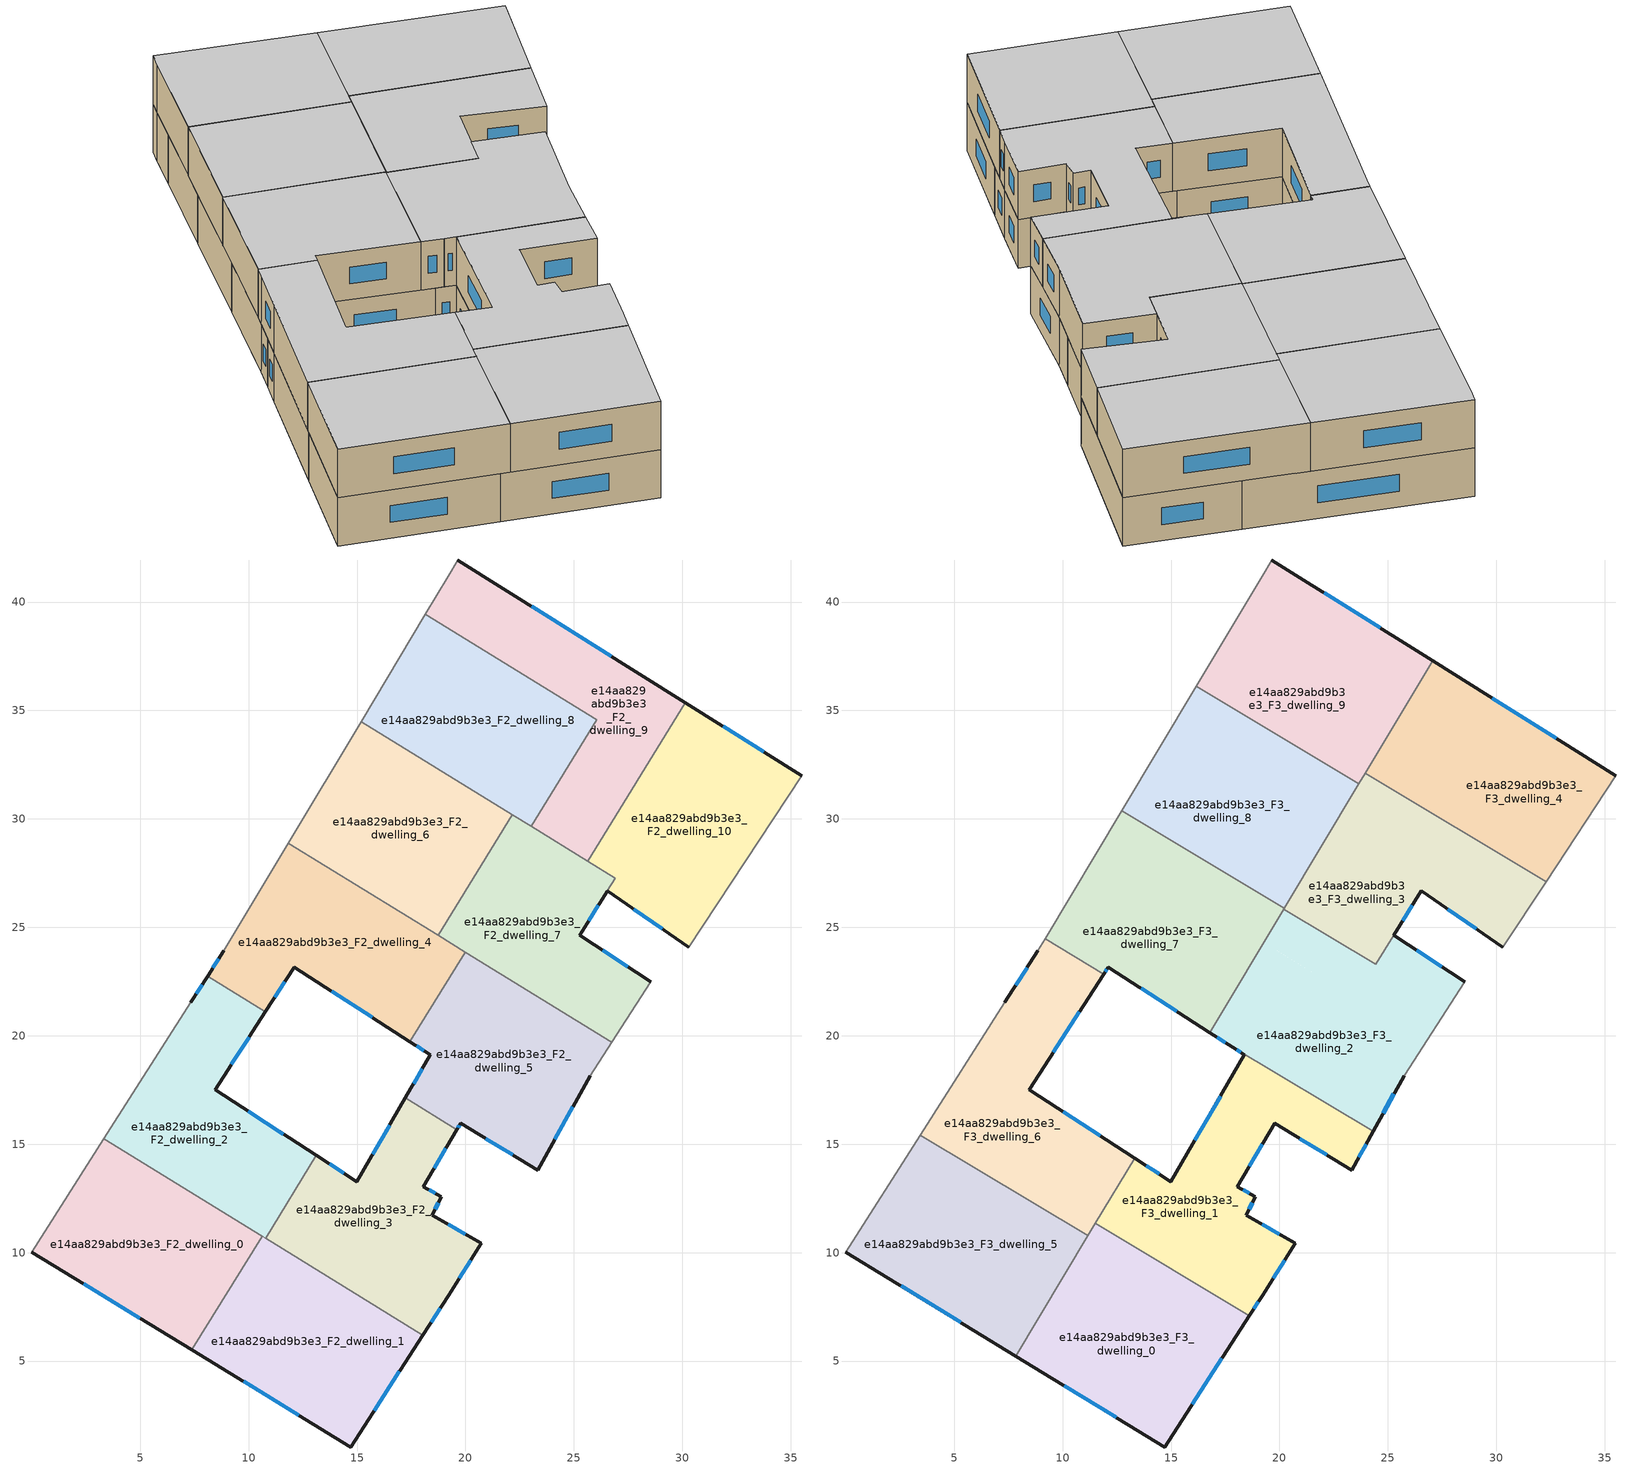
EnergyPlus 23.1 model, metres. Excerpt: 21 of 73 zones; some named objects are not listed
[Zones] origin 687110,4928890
e14aa829abd9b3e3_F2_dwelling_0
 floor to e14aa829abd9b3e3_F1_dwelling_0 (EU_floor_Construction): 10.62,10.77 7.39,5.51 0.01,10.03 3.33,15.26 z6
 wall outside (EU_wall_Construction): 0.01,10.03 7.39,5.51 z6:9
 wall adiabatic (EU_wall_Construction): 3.33,15.26 0.01,10.03 z6:9
 wall to e14aa829abd9b3e3_F2_dwelling_1 (EU_wall_Construction): 7.39,5.51 10.62,10.77 z6:9
 wall to e14aa829abd9b3e3_F2_dwelling_2 (EU_wall_Construction): 10.62,10.77 3.33,15.26 z6:9
 window (EU_Window_Construction): 2.41,8.56 4.99,6.98 z6.98:8.02
e14aa829abd9b3e3_F2_dwelling_1
 floor to e14aa829abd9b3e3_F1_dwelling_1 (EU_floor_Construction): 18.04,6.2 14.7,1.04 7.39,5.51 10.62,10.77 z6
 wall outside (EU_wall_Construction): 7.39,5.51 14.7,1.04 18.04,6.2 z6:9
 wall to e14aa829abd9b3e3_F2_dwelling_3 (EU_wall_Construction): 18.04,6.2 10.78,10.67 z6:9
 wall to e14aa829abd9b3e3_F2_dwelling_2 (EU_wall_Construction): 10.78,10.67 10.62,10.77 z6:9
 window (EU_Window_Construction): 9.77,4.06 12.33,2.49 / 15.79,2.72 16.95,4.52 z6.98:8.02
 ceiling adiabatic (EU_roof_Construction): 14.7,1.04 18.04,6.2 11.02,10.52 7.85,5.23 7.39,5.51 z9
e14aa829abd9b3e3_F2_dwelling_10
 floor to e14aa829abd9b3e3_F1_dwelling_10 (EU_floor_Construction): 35.51,32 30.31,24.08 26.55,26.68 26.91,27.27 25.63,28.05 30.14,35.37 z6
 wall outside (EU_wall_Construction): 35.51,32 30.14,35.37 / 26.55,26.68 30.31,24.08 z6:9
 wall to e14aa829abd9b3e3_F2_dwelling_9 (EU_wall_Construction): 30.14,35.37 25.63,28.05 z6:9
 wall adiabatic (EU_wall_Construction): 30.31,24.08 35.51,32 z6:9
 wall to e14aa829abd9b3e3_F2_dwelling_7 (EU_wall_Construction): 25.63,28.05 26.91,27.27 26.55,26.68 z6:9
 window (EU_Window_Construction): 33.76,33.09 31.88,34.27 / 27.77,25.83 29.08,24.92 z6.98:8.02
e14aa829abd9b3e3_F2_dwelling_2
 floor to e14aa829abd9b3e3_F1_dwelling_2 (EU_floor_Construction): 10.78,21.11 8.45,17.51 13.13,14.48 10.78,10.67 3.33,15.26 7.33,21.55 8.11,22.75 z6
 wall outside (EU_wall_Construction): 8.11,22.75 7.33,21.55 / 13.13,14.48 8.45,17.51 10.78,21.11 z6:9
 wall to e14aa829abd9b3e3_F2_dwelling_4 (EU_wall_Construction): 10.78,21.11 8.11,22.75 z6:9
 wall to e14aa829abd9b3e3_F2_dwelling_3 (EU_wall_Construction): 10.78,10.67 13.13,14.48 z6:9
 wall adiabatic (EU_wall_Construction): 7.33,21.55 3.33,15.26 z6:9
 window (EU_Window_Construction): 7.86,22.36 7.59,21.94 / 9.21,18.68 10.02,19.94 / 11.61,15.47 9.98,16.53 z6.98:8.02
e14aa829abd9b3e3_F2_dwelling_3
 floor to e14aa829abd9b3e3_F1_dwelling_3 (EU_floor_Construction): 19.61,15.68 18.06,13.04 18.89,12.58 18.47,11.72 20.72,10.43 19.22,8.04 18.04,6.2 10.78,10.67 13.13,14.48 14.99,13.28 17.23,17.14 z6
 wall outside (EU_wall_Construction): 18.04,6.2 19.22,8.04 20.72,10.43 18.47,11.72 18.89,12.58 18.06,13.04 19.61,15.68 / 17.23,17.14 14.99,13.28 13.13,14.48 z6:9
 wall to e14aa829abd9b3e3_F2_dwelling_5 (EU_wall_Construction): 19.61,15.68 17.23,17.14 z6:9
 window (EU_Window_Construction): 19.71,8.82 20.24,9.65 / 18.42,6.8 18.84,7.44 / 14.39,13.67 13.74,14.09 / 16.51,15.88 15.72,14.53 / 18.56,13.9 19.1,14.82 / 18.62,12.73 18.32,12.89 / 18.61,12 18.75,12.3 / 19.99,10.85 19.21,11.3 z6.98:8.02
e14aa829abd9b3e3_F2_dwelling_4
 floor to e14aa829abd9b3e3_F1_dwelling_4 (EU_floor_Construction): 19.99,23.86 17.44,19.73 12.1,23.17 10.78,21.11 8.11,22.75 8.86,23.92 11.84,28.88 z6
 wall outside (EU_wall_Construction): 8.86,23.92 8.11,22.75 / 10.78,21.11 12.1,23.17 17.44,19.73 z6:9
 wall adiabatic (EU_wall_Construction): 11.84,28.88 8.86,23.92 z6:9
 wall to e14aa829abd9b3e3_F2_dwelling_5 (EU_wall_Construction): 17.44,19.73 19.99,23.86 z6:9
 wall to e14aa829abd9b3e3_F2_dwelling_6 (EU_wall_Construction): 18.74,24.63 11.84,28.88 z6:9
 wall to e14aa829abd9b3e3_F2_dwelling_7 (EU_wall_Construction): 19.99,23.86 18.74,24.63 z6:9
 window (EU_Window_Construction): 8.62,23.54 8.36,23.13 / 13.84,22.05 15.71,20.85 / 11.21,21.78 11.67,22.5 z6.98:8.02
e14aa829abd9b3e3_F2_dwelling_5
 floor to e14aa829abd9b3e3_F1_dwelling_5 (EU_floor_Construction): 26.75,19.7 25.74,18.15 23.32,13.81 19.78,15.96 19.61,15.68 17.23,17.14 18.39,19.12 17.44,19.73 19.99,23.86 z6
 wall outside (EU_wall_Construction): 17.44,19.73 18.39,19.12 17.23,17.14 / 19.61,15.68 19.78,15.96 23.32,13.81 25.74,18.15 z6:9
 wall adiabatic (EU_wall_Construction): 25.74,18.15 26.75,19.7 z6:9
 wall to e14aa829abd9b3e3_F2_dwelling_7 (EU_wall_Construction): 26.75,19.7 19.99,23.86 z6:9
 window (EU_Window_Construction): 18.01,18.47 17.61,17.78 / 17.75,19.53 18.08,19.32 / 24.11,15.22 24.96,16.74 / 20.93,15.26 22.17,14.51 / 19.66,15.77 19.72,15.87 z6.98:8.02
e14aa829abd9b3e3_F2_dwelling_6
 floor to e14aa829abd9b3e3_F1_dwelling_6 (EU_floor_Construction): 22.16,30.19 18.74,24.63 11.84,28.88 15.19,34.49 z6
 wall to e14aa829abd9b3e3_F2_dwelling_7 (EU_wall_Construction): 18.74,24.63 22.16,30.19 z6:9
 wall adiabatic (EU_wall_Construction): 15.19,34.49 11.84,28.88 z6:9
 wall to e14aa829abd9b3e3_F2_dwelling_8 (EU_wall_Construction): 22.16,30.19 15.19,34.49 z6:9
 ceiling adiabatic (EU_roof_Construction): 19.7,26.2 22.16,30.19 15.19,34.49 12.73,30.37 z9
e14aa829abd9b3e3_F2_dwelling_7
 floor to e14aa829abd9b3e3_F1_dwelling_7 (EU_floor_Construction): 26.91,27.27 26.54,26.67 25.28,24.64 28.56,22.49 26.75,19.7 18.74,24.63 22.16,30.19 z6
 wall outside (EU_wall_Construction): 28.56,22.49 25.28,24.64 26.54,26.67 z6:9
 wall adiabatic (EU_wall_Construction): 26.75,19.7 28.56,22.49 z6:9
 wall to e14aa829abd9b3e3_F2_dwelling_9 (EU_wall_Construction): 25.63,28.05 23.02,29.66 z6:9
 wall to e14aa829abd9b3e3_F2_dwelling_8 (EU_wall_Construction): 23.02,29.66 22.16,30.19 z6:9
 window (EU_Window_Construction): 25.69,25.3 26.13,26.01 / 27.49,23.19 26.34,23.94 z6.98:8.02
e14aa829abd9b3e3_F2_dwelling_8
 floor to e14aa829abd9b3e3_F1_dwelling_8 (EU_floor_Construction): 26.04,34.57 23.02,29.66 15.19,34.49 18.15,39.43 z6
 wall adiabatic (EU_wall_Construction): 18.15,39.43 15.19,34.49 z6:9
 wall to e14aa829abd9b3e3_F2_dwelling_9 (EU_wall_Construction): 23.02,29.66 26.04,34.57 18.15,39.43 z6:9
e14aa829abd9b3e3_F2_dwelling_9
 floor to e14aa829abd9b3e3_F1_dwelling_9 (EU_floor_Construction): 30.14,35.37 25.63,28.05 23.02,29.66 26.04,34.57 18.15,39.43 19.2,41.2 19.66,41.94 z6
 wall outside (EU_wall_Construction): 30.14,35.37 19.66,41.94 z6:9
 wall adiabatic (EU_wall_Construction): 19.66,41.94 19.2,41.2 18.15,39.43 z6:9
 window (EU_Window_Construction): 26.73,37.5 23.06,39.8 z6.98:8.02
e14aa829abd9b3e3_F3_dwelling_0
 floor adiabatic (EU_floor_Construction): 18.04,6.2 14.7,1.04 7.85,5.23 11.02,10.52 z9
 floor to e14aa829abd9b3e3_F2_dwelling_3 (EU_floor_Construction): 18.62,7.1 18.04,6.2 11.02,10.52 11.52,11.35 z9
 wall outside (EU_wall_Construction): 7.85,5.23 14.7,1.04 18.62,7.1 z9:12
 wall to e14aa829abd9b3e3_F3_dwelling_1 (EU_wall_Construction): 18.62,7.1 11.52,11.35 z9:12
 wall to e14aa829abd9b3e3_F3_dwelling_5 (EU_wall_Construction): 11.17,10.78 7.85,5.23 z9:12
 wall to e14aa829abd9b3e3_F3_dwelling_6 (EU_wall_Construction): 11.52,11.35 11.17,10.78 z9:12
 window (EU_Window_Construction): 15.98,3.01 17.35,5.13 / 10.08,3.87 12.48,2.4 z9.98:11.02
 ceiling to e14aa829abd9b3e3_F4_dwelling_0 (EU_floor_Construction): 14.7,1.04 18.62,7.1 11.52,11.35 7.85,5.23 z12
e14aa829abd9b3e3_F3_dwelling_1
 floor to e14aa829abd9b3e3_F2_dwelling_3 (EU_floor_Construction): 19.61,15.68 18.06,13.04 18.89,12.58 18.47,11.72 20.72,10.43 19.22,8.04 18.62,7.1 11.52,11.35 13.32,14.36 14.99,13.28 17.23,17.14 z9
 floor to e14aa829abd9b3e3_F2_dwelling_5 (EU_floor_Construction): 24.32,15.59 23.32,13.81 19.78,15.96 19.61,15.68 17.23,17.14 18.39,19.12 17.87,19.45 z9
 wall outside (EU_wall_Construction): 18.62,7.1 19.22,8.04 20.72,10.43 18.47,11.72 18.89,12.58 18.06,13.04 19.78,15.96 23.32,13.81 24.32,15.59 / 17.85,19.47 18.39,19.12 14.99,13.28 13.32,14.36 z9:12
 wall to e14aa829abd9b3e3_F3_dwelling_2 (EU_wall_Construction): 24.32,15.59 17.85,19.47 z9:12
 wall to e14aa829abd9b3e3_F3_dwelling_6 (EU_wall_Construction): 13.32,14.36 11.52,11.35 z9:12
 window (EU_Window_Construction): 18.62,12.73 18.32,12.89 / 18.61,12 18.75,12.3 / 19.99,10.85 19.21,11.3 / 19.71,8.82 20.24,9.65 / 18.82,7.41 19.03,7.73 / 14.45,13.63 13.86,14.01 / 17.28,17.22 16.1,15.18 / 18.02,19.35 18.21,19.23 / 23.65,14.39 24,15.01 / 20.93,15.26 22.17,14.51 / 18.61,13.99 19.22,15.01 z9.98:11.02
 ceiling to e14aa829abd9b3e3_F4_dwelling_1 (EU_floor_Construction): 20.72,10.43 18.47,11.72 18.89,12.58 18.06,13.04 19.78,15.96 23.32,13.81 24.32,15.59 17.85,19.47 18.39,19.12 14.99,13.28 13.32,14.36 11.52,11.35 18.62,7.1 19.22,8.04 z12
e14aa829abd9b3e3_F3_dwelling_2
 floor to e14aa829abd9b3e3_F2_dwelling_5 (EU_floor_Construction): 26.75,19.7 25.74,18.15 24.32,15.59 17.87,19.45 17.44,19.73 19.99,23.86 z9
 floor to e14aa829abd9b3e3_F2_dwelling_4 (EU_floor_Construction): 19.99,23.86 17.44,19.73 16.79,20.15 19.28,24.3 z9
 floor to e14aa829abd9b3e3_F2_dwelling_7 (EU_floor_Construction): 28.56,22.49 26.75,19.7 19.28,24.3 20.2,25.84 24.44,23.3 25.28,24.64 z9
 wall outside (EU_wall_Construction): 28.56,22.49 25.28,24.64 / 24.32,15.59 25.74,18.15 / 16.79,20.15 17.85,19.47 z9:12
 wall adiabatic (EU_wall_Construction): 25.74,18.15 28.56,22.49 z9:12
 wall to e14aa829abd9b3e3_F3_dwelling_7 (EU_wall_Construction): 20.2,25.84 16.79,20.15 z9:12
 wall to e14aa829abd9b3e3_F3_dwelling_3 (EU_wall_Construction): 25.28,24.64 24.44,23.3 20.2,25.84 z9:12
 window (EU_Window_Construction): 27.49,23.19 26.34,23.94 / 24.78,16.42 25.28,17.32 / 17.13,19.93 17.5,19.69 z9.98:11.02
 ceiling to e14aa829abd9b3e3_F4_dwelling_2 (EU_floor_Construction): 25.74,18.15 28.56,22.49 25.28,24.64 24.44,23.3 20.2,25.84 16.79,20.15 17.85,19.47 24.32,15.59 z12
e14aa829abd9b3e3_F3_dwelling_3
 floor to e14aa829abd9b3e3_F2_dwelling_7 (EU_floor_Construction): 26.91,27.27 24.44,23.3 20.2,25.84 22.63,29.9 z9
 floor to e14aa829abd9b3e3_F2_dwelling_10 (EU_floor_Construction): 32.3,27.11 30.31,24.08 26.55,26.68 26.91,27.27 25.63,28.05 27,30.28 z9
 floor to e14aa829abd9b3e3_F2_dwelling_9 (EU_floor_Construction): 27,30.28 25.63,28.05 23.02,29.66 24.38,31.86 z9
 floor to e14aa829abd9b3e3_F2_dwelling_8 (EU_floor_Construction): 24.38,31.86 23.02,29.66 22.63,29.9 23.95,32.11 z9
 wall outside (EU_wall_Construction): 25.27,24.64 26.55,26.68 30.31,24.08 z9:12
 wall adiabatic (EU_wall_Construction): 30.31,24.08 32.3,27.11 z9:12
 wall to e14aa829abd9b3e3_F3_dwelling_8 (EU_wall_Construction): 23.66,31.63 20.22,25.88 z9:12
 wall to e14aa829abd9b3e3_F3_dwelling_4 (EU_wall_Construction): 32.3,27.11 23.95,32.11 z9:12
 wall to e14aa829abd9b3e3_F3_dwelling_7 (EU_wall_Construction): 20.22,25.88 20.2,25.84 z9:12
 wall to e14aa829abd9b3e3_F3_dwelling_9 (EU_wall_Construction): 23.95,32.11 23.66,31.63 z9:12
 window (EU_Window_Construction): 27.77,25.83 29.08,24.92 / 25.69,25.3 26.13,26.02 z9.98:11.02
 ceiling to e14aa829abd9b3e3_F4_dwelling_3 (EU_floor_Construction): 30.31,24.08 32.3,27.11 23.95,32.11 20.2,25.84 24.44,23.3 26.55,26.68 z12
e14aa829abd9b3e3_F3_dwelling_4
 floor to e14aa829abd9b3e3_F2_dwelling_10 (EU_floor_Construction): 35.51,32 32.3,27.11 27,30.28 30.13,35.37 z9
 floor to e14aa829abd9b3e3_F2_dwelling_8 (EU_floor_Construction): 26.04,34.57 24.38,31.86 23.95,32.11 25.59,34.84 z9
 floor to e14aa829abd9b3e3_F2_dwelling_9 (EU_floor_Construction): 30.13,35.37 27,30.28 24.38,31.86 26.04,34.57 25.59,34.84 27.06,37.29 z9
 wall outside (EU_wall_Construction): 35.51,32 27.06,37.29 z9:12
 wall adiabatic (EU_wall_Construction): 32.3,27.11 35.51,32 z9:12
 wall to e14aa829abd9b3e3_F3_dwelling_9 (EU_wall_Construction): 27.06,37.29 23.95,32.11 z9:12
 window (EU_Window_Construction): 32.76,33.72 29.81,35.57 z9.98:11.02
 ceiling to e14aa829abd9b3e3_F4_dwelling_4 (EU_floor_Construction): 32.3,27.11 35.51,32 27.06,37.29 23.95,32.11 z12
e14aa829abd9b3e3_F3_dwelling_5
 floor to e14aa829abd9b3e3_F2_dwelling_0 (EU_floor_Construction): 10.62,10.77 7.39,5.52 0.01,10.03 3.33,15.26 z9
 floor to e14aa829abd9b3e3_F2_dwelling_2 (EU_floor_Construction): 10.94,10.92 10.78,10.67 3.33,15.26 3.43,15.42 z9
 floor to e14aa829abd9b3e3_F2_dwelling_1 (EU_floor_Construction): 11.02,10.52 7.85,5.23 7.39,5.52 10.62,10.77 z9
 floor to e14aa829abd9b3e3_F2_dwelling_3 (EU_floor_Construction): 11.17,10.78 11.02,10.52 10.78,10.67 10.94,10.92 z9
 wall outside (EU_wall_Construction): 0.01,10.03 7.85,5.23 z9:12
 wall adiabatic (EU_wall_Construction): 3.43,15.42 0.01,10.03 z9:12
 wall to e14aa829abd9b3e3_F3_dwelling_6 (EU_wall_Construction): 11.17,10.78 3.43,15.42 z9:12
 window (EU_Window_Construction): 2.56,8.47 5.3,6.79 z9.98:11.02
 ceiling to e14aa829abd9b3e3_F4_dwelling_5 (EU_floor_Construction): 7.85,5.23 11.17,10.78 3.43,15.42 0.01,10.03 z12
e14aa829abd9b3e3_F3_dwelling_6
 floor to e14aa829abd9b3e3_F2_dwelling_2 (EU_floor_Construction): 10.78,21.11 8.45,17.51 13.13,14.48 10.94,10.92 3.43,15.42 7.33,21.55 8.11,22.75 z9
 floor to e14aa829abd9b3e3_F2_dwelling_4 (EU_floor_Construction): 11.9,22.84 10.78,21.11 8.11,22.75 8.86,23.92 9.19,24.46 z9
 floor to e14aa829abd9b3e3_F2_dwelling_3 (EU_floor_Construction): 13.32,14.36 11.17,10.78 10.94,10.92 13.13,14.48 z9
 wall outside (EU_wall_Construction): 13.32,14.36 8.45,17.51 11.9,22.84 / 8.86,23.92 7.33,21.55 z9:12
 wall to e14aa829abd9b3e3_F3_dwelling_7 (EU_wall_Construction): 11.9,22.84 9.19,24.46 z9:12
 wall adiabatic (EU_wall_Construction): 7.33,21.55 3.43,15.42 / 9.19,24.46 8.86,23.92 z9:12
 window (EU_Window_Construction): 9.57,19.24 10.78,21.11 / 11.74,15.39 10.04,16.49 / 8.37,23.15 7.83,22.32 z9.98:11.02
 ceiling to e14aa829abd9b3e3_F4_dwelling_6 (EU_floor_Construction): 11.17,10.78 13.32,14.36 8.45,17.51 11.9,22.84 9.19,24.46 8.86,23.92 7.33,21.55 3.43,15.42 z12
e14aa829abd9b3e3_F3_dwelling_7
 floor to e14aa829abd9b3e3_F2_dwelling_4 (EU_floor_Construction): 19.27,24.3 16.79,20.15 12.1,23.17 11.9,22.84 9.19,24.46 11.84,28.88 z9
 floor to e14aa829abd9b3e3_F2_dwelling_7 (EU_floor_Construction): 20.22,25.88 19.27,24.3 18.74,24.63 19.7,26.2 z9
 floor to e14aa829abd9b3e3_F2_dwelling_6 (EU_floor_Construction): 19.7,26.2 18.74,24.63 11.84,28.88 12.73,30.37 z9
 wall outside (EU_wall_Construction): 11.9,22.84 12.1,23.17 16.79,20.15 z9:12
 wall adiabatic (EU_wall_Construction): 12.73,30.37 9.19,24.46 z9:12
 wall to e14aa829abd9b3e3_F3_dwelling_8 (EU_wall_Construction): 20.22,25.88 12.73,30.37 z9:12
 window (EU_Window_Construction): 13.63,22.19 15.26,21.13 / 11.96,22.95 12.04,23.06 z9.98:11.02
 ceiling to e14aa829abd9b3e3_F4_dwelling_7 (EU_floor_Construction): 16.79,20.15 20.22,25.88 12.73,30.37 9.19,24.46 11.9,22.84 12.1,23.17 z12
e14aa829abd9b3e3_F3_dwelling_8
 floor adiabatic (EU_floor_Construction): 22.16,30.19 19.7,26.2 12.73,30.37 15.19,34.49 z9
 floor to e14aa829abd9b3e3_F2_dwelling_8 (EU_floor_Construction): 23.66,31.63 22.63,29.9 15.19,34.49 16.17,36.12 z9
 floor to e14aa829abd9b3e3_F2_dwelling_7 (EU_floor_Construction): 22.63,29.9 20.22,25.88 19.7,26.2 22.16,30.19 z9
 wall adiabatic (EU_wall_Construction): 16.17,36.12 12.73,30.37 z9:12
 wall to e14aa829abd9b3e3_F3_dwelling_9 (EU_wall_Construction): 23.66,31.63 16.17,36.12 z9:12
 ceiling to e14aa829abd9b3e3_F4_dwelling_8 (EU_floor_Construction): 20.22,25.88 23.66,31.63 16.17,36.12 12.73,30.37 z12
e14aa829abd9b3e3_F3_dwelling_9
 floor to e14aa829abd9b3e3_F2_dwelling_8 (EU_floor_Construction): 25.59,34.84 23.66,31.63 16.17,36.12 18.15,39.43 z9
 floor to e14aa829abd9b3e3_F2_dwelling_9 (EU_floor_Construction): 27.06,37.29 25.59,34.84 18.15,39.43 19.2,41.2 19.66,41.94 z9
 wall outside (EU_wall_Construction): 27.06,37.29 19.66,41.94 z9:12
 wall adiabatic (EU_wall_Construction): 19.66,41.94 19.2,41.2 16.17,36.12 z9:12
 window (EU_Window_Construction): 24.65,38.8 22.06,40.43 z9.98:11.02
 ceiling to e14aa829abd9b3e3_F4_dwelling_9 (EU_floor_Construction): 23.66,31.63 27.06,37.29 19.66,41.94 19.2,41.2 16.17,36.12 z12
[Building]
EU S2 Campaign: North Axis=0; Terrain=City; Solar Distribution=FullExterior
[Site:Location]
Bologna: Latitude=44.5; Longitude=11.25; Time Zone=1; Elevation=37
[SizingPeriod:WeatherFileDays]
AnnualSizingPeriod: Begin Month=1; Begin Day of Month=1; End Month=12; End Day of Month=31; Day of Week for Start Day=Monday; Use Weather File Daylight Saving Period=No; Use Weather File Rain and Snow Indicators=No
[MATERIAL]
EU_InternalMass_Material: Roughness=MediumRough; Thickness=0.1; Conductivity=1; Density=1800; Specific Heat=900; Thermal Absorptance=0.9; Solar Absorptance=0.7; Visible Absorptance=0.7
[MATERIAL:NOMASS] Roughness=MediumRough; Thermal Absorptance=0.9; Solar Absorptance=0.7; Visible Absorptance=0.7
Name | Thermal Resistance
EU_wall_NoMass | 0.905828
EU_roof_NoMass | 0.37593
EU_floor_NoMass | 0.67114
[WINDOWMATERIAL:SIMPLEGLAZINGSYSTEM]
EU_Window_SimpleGlazing: UFactor=4.52486; Solar Heat Gain Coefficient=0.85; Visible Transmittance=0.85
[CONSTRUCTION]
EU_wall_Construction: EU_wall_NoMass
EU_roof_Construction: EU_roof_NoMass
EU_floor_Construction: EU_floor_NoMass
EU_Window_Construction: EU_Window_SimpleGlazing
EU_InternalMass_Construction: EU_InternalMass_Material
[ZONE] Type=1; Multiplier=1; Ceiling Height=autocalculate; Floor Area=autocalculate; Part of Total Floor Area=Yes
Name | Volume
e14aa829abd9b3e3_F2_dwelling_0 | 159.6
e14aa829abd9b3e3_F3_dwelling_0 | 175.54
e14aa829abd9b3e3_F2_dwelling_1; e14aa829abd9b3e3_F2_dwelling_9 | 159.595
e14aa829abd9b3e3_F3_dwelling_1 | 175.546
e14aa829abd9b3e3_F2_dwelling_10 | 170.785
e14aa829abd9b3e3_F2_dwelling_2 | 159.583
e14aa829abd9b3e3_F3_dwelling_2 | 193.157
e14aa829abd9b3e3_F2_dwelling_3 | 159.584
e14aa829abd9b3e3_F3_dwelling_3 | 157.946
e14aa829abd9b3e3_F2_dwelling_4 | 159.596
e14aa829abd9b3e3_F3_dwelling_4 | 175.564
e14aa829abd9b3e3_F2_dwelling_5 | 159.593
e14aa829abd9b3e3_F3_dwelling_5 | 175.566
e14aa829abd9b3e3_F2_dwelling_6 | 159.581
e14aa829abd9b3e3_F3_dwelling_6 | 175.549
e14aa829abd9b3e3_F2_dwelling_7 | 148.4
e14aa829abd9b3e3_F3_dwelling_7 | 175.528
e14aa829abd9b3e3_F2_dwelling_8 | 159.603
e14aa829abd9b3e3_F3_dwelling_8 | 175.545
e14aa829abd9b3e3_F3_dwelling_9 | 175.55
[INTERNALMASS] Construction=EU_InternalMass_Construction
Name | Zone or ZoneList | Surface Area
e14aa829abd9b3e3_F2_dwelling_0_EU_InternalMass | e14aa829abd9b3e3_F2_dwelling_0 | 53.2006
e14aa829abd9b3e3_F2_dwelling_1_EU_InternalMass | e14aa829abd9b3e3_F2_dwelling_1 | 53.1978
e14aa829abd9b3e3_F2_dwelling_2_EU_InternalMass | e14aa829abd9b3e3_F2_dwelling_2 | 53.1943
e14aa829abd9b3e3_F2_dwelling_3_EU_InternalMass | e14aa829abd9b3e3_F2_dwelling_3 | 53.1961
e14aa829abd9b3e3_F2_dwelling_4_EU_InternalMass | e14aa829abd9b3e3_F2_dwelling_4 | 53.1972
e14aa829abd9b3e3_F2_dwelling_5_EU_InternalMass | e14aa829abd9b3e3_F2_dwelling_5 | 53.197
e14aa829abd9b3e3_F2_dwelling_6_EU_InternalMass | e14aa829abd9b3e3_F2_dwelling_6 | 53.1927
e14aa829abd9b3e3_F2_dwelling_7_EU_InternalMass | e14aa829abd9b3e3_F2_dwelling_7 | 49.4683
e14aa829abd9b3e3_F2_dwelling_8_EU_InternalMass | e14aa829abd9b3e3_F2_dwelling_8 | 53.2013
e14aa829abd9b3e3_F2_dwelling_9_EU_InternalMass | e14aa829abd9b3e3_F2_dwelling_9 | 53.1985
e14aa829abd9b3e3_F2_dwelling_10_EU_InternalMass | e14aa829abd9b3e3_F2_dwelling_10 | 56.9295
e14aa829abd9b3e3_F3_dwelling_0_EU_InternalMass | e14aa829abd9b3e3_F3_dwelling_0 | 58.5136
e14aa829abd9b3e3_F3_dwelling_1_EU_InternalMass | e14aa829abd9b3e3_F3_dwelling_1 | 58.5161
e14aa829abd9b3e3_F3_dwelling_2_EU_InternalMass | e14aa829abd9b3e3_F3_dwelling_2 | 64.387
e14aa829abd9b3e3_F3_dwelling_3_EU_InternalMass | e14aa829abd9b3e3_F3_dwelling_3 | 52.6486
e14aa829abd9b3e3_F3_dwelling_4_EU_InternalMass | e14aa829abd9b3e3_F3_dwelling_4 | 58.5211
e14aa829abd9b3e3_F3_dwelling_5_EU_InternalMass | e14aa829abd9b3e3_F3_dwelling_5 | 58.522
e14aa829abd9b3e3_F3_dwelling_6_EU_InternalMass | e14aa829abd9b3e3_F3_dwelling_6 | 58.516
e14aa829abd9b3e3_F3_dwelling_7_EU_InternalMass | e14aa829abd9b3e3_F3_dwelling_7 | 58.5093
e14aa829abd9b3e3_F3_dwelling_8_EU_InternalMass | e14aa829abd9b3e3_F3_dwelling_8 | 58.515
e14aa829abd9b3e3_F3_dwelling_9_EU_InternalMass | e14aa829abd9b3e3_F3_dwelling_9 | 58.5166
[OTHEREQUIPMENT] Fuel Type=Electricity; Design Level Calculation Method=Watts/Area; Power per Zone Floor Area=1; Fraction Latent=0; Fraction Radiant=0; Fraction Lost=0; Carbon Dioxide Generation Rate=0; EndUse Subcategory=EU_Step8_InternalGains
Name | Zone or ZoneList or Space or SpaceList | Schedule
EU_Step8_InternalGain_e14aa829abd9b3e3_F2_dwelling_0_f000 | e14aa829abd9b3e3_F2_dwelling_0 | EU_Step8_GainSchedule_e14aa829abd9b3e3_F2_dwelling_0_f000
EU_Step8_InternalGain_e14aa829abd9b3e3_F2_dwelling_1_f000 | e14aa829abd9b3e3_F2_dwelling_1 | EU_Step8_GainSchedule_e14aa829abd9b3e3_F2_dwelling_1_f000
EU_Step8_InternalGain_e14aa829abd9b3e3_F2_dwelling_2_f000 | e14aa829abd9b3e3_F2_dwelling_2 | EU_Step8_GainSchedule_e14aa829abd9b3e3_F2_dwelling_2_f000
EU_Step8_InternalGain_e14aa829abd9b3e3_F2_dwelling_3_f000 | e14aa829abd9b3e3_F2_dwelling_3 | EU_Step8_GainSchedule_e14aa829abd9b3e3_F2_dwelling_3_f000
EU_Step8_InternalGain_e14aa829abd9b3e3_F2_dwelling_4_f000 | e14aa829abd9b3e3_F2_dwelling_4 | EU_Step8_GainSchedule_e14aa829abd9b3e3_F2_dwelling_4_f000
EU_Step8_InternalGain_e14aa829abd9b3e3_F2_dwelling_5_f000 | e14aa829abd9b3e3_F2_dwelling_5 | EU_Step8_GainSchedule_e14aa829abd9b3e3_F2_dwelling_5_f000
EU_Step8_InternalGain_e14aa829abd9b3e3_F2_dwelling_6_f000 | e14aa829abd9b3e3_F2_dwelling_6 | EU_Step8_GainSchedule_e14aa829abd9b3e3_F2_dwelling_6_f000
EU_Step8_InternalGain_e14aa829abd9b3e3_F2_dwelling_7_f000 | e14aa829abd9b3e3_F2_dwelling_7 | EU_Step8_GainSchedule_e14aa829abd9b3e3_F2_dwelling_7_f000
EU_Step8_InternalGain_e14aa829abd9b3e3_F2_dwelling_8_f000 | e14aa829abd9b3e3_F2_dwelling_8 | EU_Step8_GainSchedule_e14aa829abd9b3e3_F2_dwelling_8_f000
EU_Step8_InternalGain_e14aa829abd9b3e3_F2_dwelling_9_f000 | e14aa829abd9b3e3_F2_dwelling_9 | EU_Step8_GainSchedule_e14aa829abd9b3e3_F2_dwelling_9_f000
EU_Step8_InternalGain_e14aa829abd9b3e3_F2_dwelling_10_f000 | e14aa829abd9b3e3_F2_dwelling_10 | EU_Step8_GainSchedule_e14aa829abd9b3e3_F2_dwelling_10_f000
EU_Step8_InternalGain_e14aa829abd9b3e3_F3_dwelling_0_f000 | e14aa829abd9b3e3_F3_dwelling_0 | EU_Step8_GainSchedule_e14aa829abd9b3e3_F3_dwelling_0_f000
EU_Step8_InternalGain_e14aa829abd9b3e3_F3_dwelling_1_f000 | e14aa829abd9b3e3_F3_dwelling_1 | EU_Step8_GainSchedule_e14aa829abd9b3e3_F3_dwelling_1_f000
EU_Step8_InternalGain_e14aa829abd9b3e3_F3_dwelling_2_f000 | e14aa829abd9b3e3_F3_dwelling_2 | EU_Step8_GainSchedule_e14aa829abd9b3e3_F3_dwelling_2_f000
EU_Step8_InternalGain_e14aa829abd9b3e3_F3_dwelling_3_f000 | e14aa829abd9b3e3_F3_dwelling_3 | EU_Step8_GainSchedule_e14aa829abd9b3e3_F3_dwelling_3_f000
EU_Step8_InternalGain_e14aa829abd9b3e3_F3_dwelling_4_f000 | e14aa829abd9b3e3_F3_dwelling_4 | EU_Step8_GainSchedule_e14aa829abd9b3e3_F3_dwelling_4_f000
EU_Step8_InternalGain_e14aa829abd9b3e3_F3_dwelling_5_f000 | e14aa829abd9b3e3_F3_dwelling_5 | EU_Step8_GainSchedule_e14aa829abd9b3e3_F3_dwelling_5_f000
EU_Step8_InternalGain_e14aa829abd9b3e3_F3_dwelling_6_f000 | e14aa829abd9b3e3_F3_dwelling_6 | EU_Step8_GainSchedule_e14aa829abd9b3e3_F3_dwelling_6_f000
EU_Step8_InternalGain_e14aa829abd9b3e3_F3_dwelling_7_f000 | e14aa829abd9b3e3_F3_dwelling_7 | EU_Step8_GainSchedule_e14aa829abd9b3e3_F3_dwelling_7_f000
EU_Step8_InternalGain_e14aa829abd9b3e3_F3_dwelling_8_f000 | e14aa829abd9b3e3_F3_dwelling_8 | EU_Step8_GainSchedule_e14aa829abd9b3e3_F3_dwelling_8_f000
EU_Step8_InternalGain_e14aa829abd9b3e3_F3_dwelling_9_f000 | e14aa829abd9b3e3_F3_dwelling_9 | EU_Step8_GainSchedule_e14aa829abd9b3e3_F3_dwelling_9_f000
[ZONEVENTILATION:DESIGNFLOWRATE] Schedule=EU_AlwaysOn; Design Flow Rate Calculation Method=AirChanges/Hour; Air Changes per Hour=0.73129; Ventilation Type=Natural; Fan Pressure Rise=0; Fan Total Efficiency=1; Constant Term Coefficient=1; Temperature Term Coefficient=0; Velocity Term Coefficient=0; Velocity Squared Term Coefficient=0; Minimum Indoor Temperature=-100; Maximum Indoor Temperature=100; Delta Temperature=-100; Minimum Outdoor Temperature=-100; Maximum Outdoor Temperature=100; Maximum Wind Speed=40
Name | Zone or ZoneList or Space or SpaceList
EU_ConstantAir_e14aa829abd9b3e3_F2_dwelling_0 | e14aa829abd9b3e3_F2_dwelling_0
EU_ConstantAir_e14aa829abd9b3e3_F2_dwelling_1 | e14aa829abd9b3e3_F2_dwelling_1
EU_ConstantAir_e14aa829abd9b3e3_F2_dwelling_2 | e14aa829abd9b3e3_F2_dwelling_2
EU_ConstantAir_e14aa829abd9b3e3_F2_dwelling_3 | e14aa829abd9b3e3_F2_dwelling_3
EU_ConstantAir_e14aa829abd9b3e3_F2_dwelling_4 | e14aa829abd9b3e3_F2_dwelling_4
EU_ConstantAir_e14aa829abd9b3e3_F2_dwelling_5 | e14aa829abd9b3e3_F2_dwelling_5
EU_ConstantAir_e14aa829abd9b3e3_F2_dwelling_6 | e14aa829abd9b3e3_F2_dwelling_6
EU_ConstantAir_e14aa829abd9b3e3_F2_dwelling_7 | e14aa829abd9b3e3_F2_dwelling_7
EU_ConstantAir_e14aa829abd9b3e3_F2_dwelling_8 | e14aa829abd9b3e3_F2_dwelling_8
EU_ConstantAir_e14aa829abd9b3e3_F2_dwelling_9 | e14aa829abd9b3e3_F2_dwelling_9
EU_ConstantAir_e14aa829abd9b3e3_F2_dwelling_10 | e14aa829abd9b3e3_F2_dwelling_10
EU_ConstantAir_e14aa829abd9b3e3_F3_dwelling_0 | e14aa829abd9b3e3_F3_dwelling_0
EU_ConstantAir_e14aa829abd9b3e3_F3_dwelling_1 | e14aa829abd9b3e3_F3_dwelling_1
EU_ConstantAir_e14aa829abd9b3e3_F3_dwelling_2 | e14aa829abd9b3e3_F3_dwelling_2
EU_ConstantAir_e14aa829abd9b3e3_F3_dwelling_3 | e14aa829abd9b3e3_F3_dwelling_3
EU_ConstantAir_e14aa829abd9b3e3_F3_dwelling_4 | e14aa829abd9b3e3_F3_dwelling_4
EU_ConstantAir_e14aa829abd9b3e3_F3_dwelling_5 | e14aa829abd9b3e3_F3_dwelling_5
EU_ConstantAir_e14aa829abd9b3e3_F3_dwelling_6 | e14aa829abd9b3e3_F3_dwelling_6
EU_ConstantAir_e14aa829abd9b3e3_F3_dwelling_7 | e14aa829abd9b3e3_F3_dwelling_7
EU_ConstantAir_e14aa829abd9b3e3_F3_dwelling_8 | e14aa829abd9b3e3_F3_dwelling_8
EU_ConstantAir_e14aa829abd9b3e3_F3_dwelling_9 | e14aa829abd9b3e3_F3_dwelling_9
[HVACTEMPLATE:ZONE:IDEALLOADSAIRSYSTEM] System Availability Schedule=EU_AlwaysOn; Maximum Heating Supply Air Temperature=50; Minimum Cooling Supply Air Temperature=13; Maximum Heating Supply Air Humidity Ratio=0.0156; Minimum Cooling Supply Air Humidity Ratio=0.0077; Heating Limit=NoLimit; Cooling Limit=NoLimit; Heating Availability Schedule=EU_AlwaysOn; Cooling Availability Schedule=EU_CoolingOff; Dehumidification Control Type=ConstantSensibleHeatRatio; Cooling Sensible Heat Ratio=0.7; Dehumidification Setpoint=60; Humidification Control Type=None; Humidification Setpoint=30; Outdoor Air Method=None; Outdoor Air Flow Rate per Person=0.00944; Outdoor Air Flow Rate per Zone Floor Area=0; Outdoor Air Flow Rate per Zone=0; Demand Controlled Ventilation Type=None; Outdoor Air Economizer Type=NoEconomizer; Heat Recovery Type=None; Sensible Heat Recovery Effectiveness=0.7; Latent Heat Recovery Effectiveness=0.65
Name | Template Thermostat
e14aa829abd9b3e3_F2_dwelling_0 | EU_HeatOnly_e14aa829abd9b3e3_F2_dwelling_0
e14aa829abd9b3e3_F2_dwelling_1 | EU_HeatOnly_e14aa829abd9b3e3_F2_dwelling_1
e14aa829abd9b3e3_F2_dwelling_2 | EU_HeatOnly_e14aa829abd9b3e3_F2_dwelling_2
e14aa829abd9b3e3_F2_dwelling_3 | EU_HeatOnly_e14aa829abd9b3e3_F2_dwelling_3
e14aa829abd9b3e3_F2_dwelling_4 | EU_HeatOnly_e14aa829abd9b3e3_F2_dwelling_4
e14aa829abd9b3e3_F2_dwelling_5 | EU_HeatOnly_e14aa829abd9b3e3_F2_dwelling_5
e14aa829abd9b3e3_F2_dwelling_6 | EU_HeatOnly_e14aa829abd9b3e3_F2_dwelling_6
e14aa829abd9b3e3_F2_dwelling_7 | EU_HeatOnly_e14aa829abd9b3e3_F2_dwelling_7
e14aa829abd9b3e3_F2_dwelling_8 | EU_HeatOnly_e14aa829abd9b3e3_F2_dwelling_8
e14aa829abd9b3e3_F2_dwelling_9 | EU_HeatOnly_e14aa829abd9b3e3_F2_dwelling_9
e14aa829abd9b3e3_F2_dwelling_10 | EU_HeatOnly_e14aa829abd9b3e3_F2_dwelling_10
e14aa829abd9b3e3_F3_dwelling_0 | EU_HeatOnly_e14aa829abd9b3e3_F3_dwelling_0
e14aa829abd9b3e3_F3_dwelling_1 | EU_HeatOnly_e14aa829abd9b3e3_F3_dwelling_1
e14aa829abd9b3e3_F3_dwelling_2 | EU_HeatOnly_e14aa829abd9b3e3_F3_dwelling_2
e14aa829abd9b3e3_F3_dwelling_3 | EU_HeatOnly_e14aa829abd9b3e3_F3_dwelling_3
e14aa829abd9b3e3_F3_dwelling_4 | EU_HeatOnly_e14aa829abd9b3e3_F3_dwelling_4
e14aa829abd9b3e3_F3_dwelling_5 | EU_HeatOnly_e14aa829abd9b3e3_F3_dwelling_5
e14aa829abd9b3e3_F3_dwelling_6 | EU_HeatOnly_e14aa829abd9b3e3_F3_dwelling_6
e14aa829abd9b3e3_F3_dwelling_7 | EU_HeatOnly_e14aa829abd9b3e3_F3_dwelling_7
e14aa829abd9b3e3_F3_dwelling_8 | EU_HeatOnly_e14aa829abd9b3e3_F3_dwelling_8
e14aa829abd9b3e3_F3_dwelling_9 | EU_HeatOnly_e14aa829abd9b3e3_F3_dwelling_9
[SIZING:ZONE] Zone Cooling Design Supply Air Temperature Input Method=SupplyAirTemperature; Zone Cooling Design Supply Air Temperature=13; Zone Heating Design Supply Air Temperature Input Method=SupplyAirTemperature; Zone Heating Design Supply Air Temperature=50; Zone Cooling Design Supply Air Humidity Ratio=0.008; Zone Heating Design Supply Air Humidity Ratio=0.008; Cooling Design Air Flow Method=DesignDay; Cooling Design Air Flow Rate=0; Cooling Minimum Air Flow per Zone Floor Area=0.000762; Cooling Minimum Air Flow=0; Cooling Minimum Air Flow Fraction=0.2; Heating Design Air Flow Method=DesignDay; Heating Design Air Flow Rate=0; Heating Maximum Air Flow per Zone Floor Area=0.002032; Heating Maximum Air Flow=0.141576; Heating Maximum Air Flow Fraction=0.3; Account for Dedicated Outdoor Air System=No; Dedicated Outdoor Air System Control Strategy=NeutralSupplyAir; Dedicated Outdoor Air Low Setpoint Temperature for Design=autosize; Dedicated Outdoor Air High Setpoint Temperature for Design=autosize; Zone Load Sizing Method=Sensible Load Only No Latent Load; Zone Latent Cooling Design Supply Air Humidity Ratio Input Method=HumidityRatioDifference; Zone Cooling Design Supply Air Humidity Ratio Difference=0.005; Zone Latent Heating Design Supply Air Humidity Ratio Input Method=HumidityRatioDifference; Zone Humidification Design Supply Air Humidity Ratio Difference=0.005
e14aa829abd9b3e3_F2_dwelling_0; e14aa829abd9b3e3_F2_dwelling_1; e14aa829abd9b3e3_F2_dwelling_2; e14aa829abd9b3e3_F2_dwelling_3; e14aa829abd9b3e3_F2_dwelling_4; e14aa829abd9b3e3_F2_dwelling_5; e14aa829abd9b3e3_F2_dwelling_6; e14aa829abd9b3e3_F2_dwelling_7; e14aa829abd9b3e3_F2_dwelling_8; e14aa829abd9b3e3_F2_dwelling_9; e14aa829abd9b3e3_F2_dwelling_10; e14aa829abd9b3e3_F3_dwelling_0; e14aa829abd9b3e3_F3_dwelling_1; e14aa829abd9b3e3_F3_dwelling_2; e14aa829abd9b3e3_F3_dwelling_3; e14aa829abd9b3e3_F3_dwelling_4; e14aa829abd9b3e3_F3_dwelling_5; e14aa829abd9b3e3_F3_dwelling_6; e14aa829abd9b3e3_F3_dwelling_7; e14aa829abd9b3e3_F3_dwelling_8; e14aa829abd9b3e3_F3_dwelling_9
[SCHEDULE:CONSTANT]
Name | Hourly Value
EU_AlwaysOn | 1
EU_CoolingOff | 0
[SCHEDULE:FILE] Column Number=1; Rows to Skip at Top=0; Number of Hours of Data=8760; Column Separator=Comma; Interpolate to Timestep=No; Minutes per Item=60; Adjust Schedule for Daylight Savings=Yes
Name | File
EU_Step8_GainSchedule_e14aa829abd9b3e3_F2_dwelling_0_f000 | ../../schedules/e14aa829abd9b3e3/e14aa829abd9b3e3_F2_dwelling_0_f000_gain.csv
EU_Step8_GainSchedule_e14aa829abd9b3e3_F2_dwelling_1_f000 | ../../schedules/e14aa829abd9b3e3/e14aa829abd9b3e3_F2_dwelling_1_f000_gain.csv
EU_Step8_GainSchedule_e14aa829abd9b3e3_F2_dwelling_2_f000 | ../../schedules/e14aa829abd9b3e3/e14aa829abd9b3e3_F2_dwelling_2_f000_gain.csv
EU_Step8_GainSchedule_e14aa829abd9b3e3_F2_dwelling_3_f000 | ../../schedules/e14aa829abd9b3e3/e14aa829abd9b3e3_F2_dwelling_3_f000_gain.csv
EU_Step8_GainSchedule_e14aa829abd9b3e3_F2_dwelling_4_f000 | ../../schedules/e14aa829abd9b3e3/e14aa829abd9b3e3_F2_dwelling_4_f000_gain.csv
EU_Step8_GainSchedule_e14aa829abd9b3e3_F2_dwelling_5_f000 | ../../schedules/e14aa829abd9b3e3/e14aa829abd9b3e3_F2_dwelling_5_f000_gain.csv
EU_Step8_GainSchedule_e14aa829abd9b3e3_F2_dwelling_6_f000 | ../../schedules/e14aa829abd9b3e3/e14aa829abd9b3e3_F2_dwelling_6_f000_gain.csv
EU_Step8_GainSchedule_e14aa829abd9b3e3_F2_dwelling_7_f000 | ../../schedules/e14aa829abd9b3e3/e14aa829abd9b3e3_F2_dwelling_7_f000_gain.csv
EU_Step8_GainSchedule_e14aa829abd9b3e3_F2_dwelling_8_f000 | ../../schedules/e14aa829abd9b3e3/e14aa829abd9b3e3_F2_dwelling_8_f000_gain.csv
EU_Step8_GainSchedule_e14aa829abd9b3e3_F2_dwelling_9_f000 | ../../schedules/e14aa829abd9b3e3/e14aa829abd9b3e3_F2_dwelling_9_f000_gain.csv
EU_Step8_GainSchedule_e14aa829abd9b3e3_F2_dwelling_10_f000 | ../../schedules/e14aa829abd9b3e3/e14aa829abd9b3e3_F2_dwelling_10_f000_gain.csv
EU_Step8_GainSchedule_e14aa829abd9b3e3_F3_dwelling_0_f000 | ../../schedules/e14aa829abd9b3e3/e14aa829abd9b3e3_F3_dwelling_0_f000_gain.csv
EU_Step8_GainSchedule_e14aa829abd9b3e3_F3_dwelling_1_f000 | ../../schedules/e14aa829abd9b3e3/e14aa829abd9b3e3_F3_dwelling_1_f000_gain.csv
EU_Step8_GainSchedule_e14aa829abd9b3e3_F3_dwelling_2_f000 | ../../schedules/e14aa829abd9b3e3/e14aa829abd9b3e3_F3_dwelling_2_f000_gain.csv
EU_Step8_GainSchedule_e14aa829abd9b3e3_F3_dwelling_3_f000 | ../../schedules/e14aa829abd9b3e3/e14aa829abd9b3e3_F3_dwelling_3_f000_gain.csv
EU_Step8_GainSchedule_e14aa829abd9b3e3_F3_dwelling_4_f000 | ../../schedules/e14aa829abd9b3e3/e14aa829abd9b3e3_F3_dwelling_4_f000_gain.csv
EU_Step8_GainSchedule_e14aa829abd9b3e3_F3_dwelling_5_f000 | ../../schedules/e14aa829abd9b3e3/e14aa829abd9b3e3_F3_dwelling_5_f000_gain.csv
EU_Step8_GainSchedule_e14aa829abd9b3e3_F3_dwelling_6_f000 | ../../schedules/e14aa829abd9b3e3/e14aa829abd9b3e3_F3_dwelling_6_f000_gain.csv
EU_Step8_GainSchedule_e14aa829abd9b3e3_F3_dwelling_7_f000 | ../../schedules/e14aa829abd9b3e3/e14aa829abd9b3e3_F3_dwelling_7_f000_gain.csv
EU_Step8_GainSchedule_e14aa829abd9b3e3_F3_dwelling_8_f000 | ../../schedules/e14aa829abd9b3e3/e14aa829abd9b3e3_F3_dwelling_8_f000_gain.csv
EU_Step8_GainSchedule_e14aa829abd9b3e3_F3_dwelling_9_f000 | ../../schedules/e14aa829abd9b3e3/e14aa829abd9b3e3_F3_dwelling_9_f000_gain.csv
